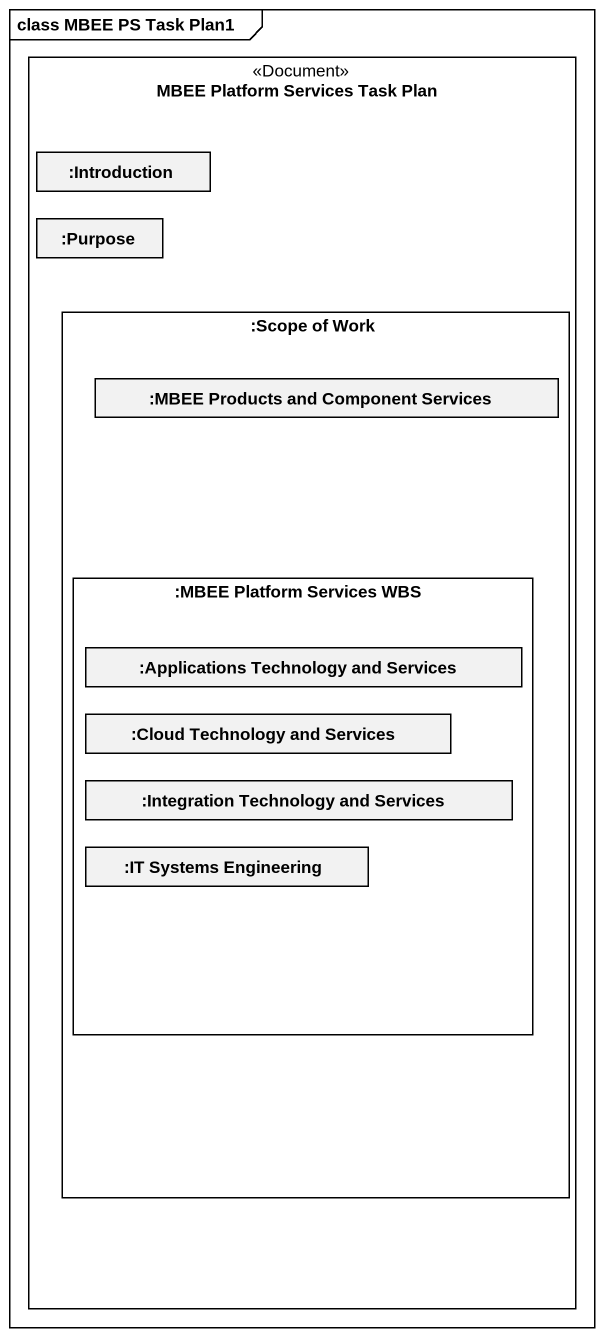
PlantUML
@startuml
mainframe class MBEE PS Task Plan1
rectangle "MBEE Platform Services Task Plan" as MBEE_Platform_Services_Task <<Document>> {
  rectangle ":Introduction" as Introduction
  rectangle ":Purpose" as Purpose
  rectangle ":Scope of Work" as Scope_of_Work {
    rectangle ":MBEE Products and Component Services" as MBEE_Products_and_Component
    rectangle ":MBEE Platform Services WBS" as MBEE_Platform_Services_WBS {
      rectangle ":Applications Technology and Services" as Applications_Technology_and
      rectangle ":Cloud Technology and Services" as Cloud_Technology_and
      rectangle ":Integration Technology and Services" as Integration_Technology_and
      rectangle ":IT Systems Engineering" as IT_Systems_Engineering
    }
  }
}
@enduml
